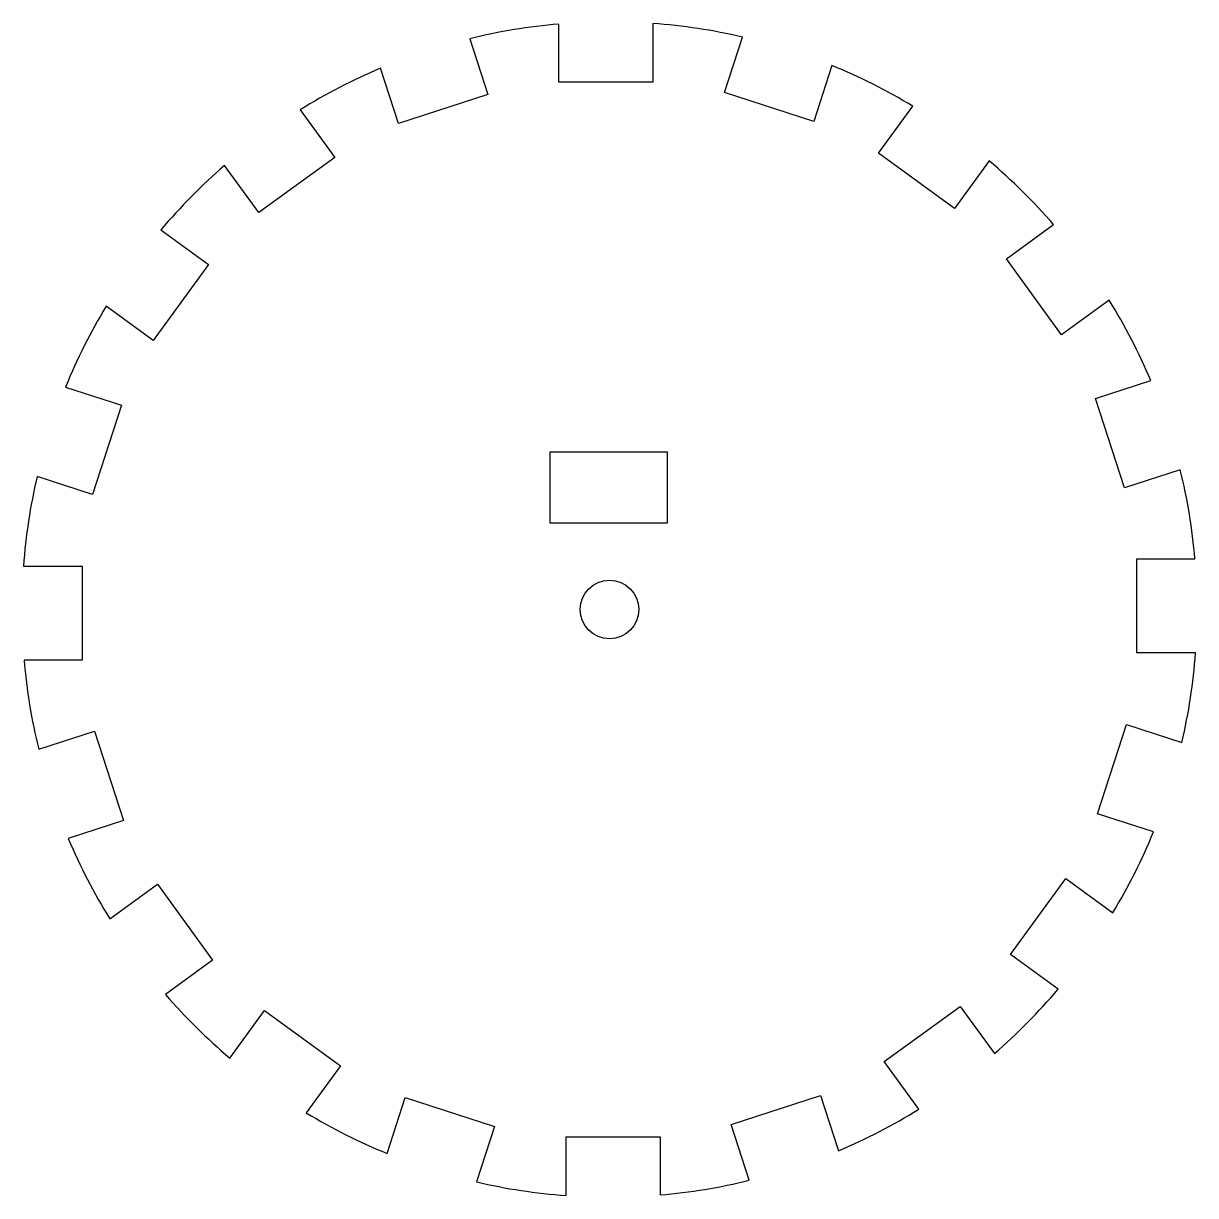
# Model space of a CAD drawing. Header units: millimetres. Extents: x -49.9 to 49.9, y -49.9 to 49.9.
import ezdxf

# ---------------------------------------------------------------- set-up
doc = ezdxf.new("R2010")
doc.units = ezdxf.units.MM

msp = doc.modelspace()

# ---------------------------------------------------------------- linework, layer by layer
at = {"color": 7, "linetype": 'Continuous', "lineweight": 25}
for p, q in [((-4.301, 44.863), (-4.301, 49.815)), ((3.699, 49.863), (3.699, 44.863)), ((-11.89, 48.566), (-10.345, 43.81)), ((9.773, 43.996), (11.303, 48.706)), ((-17.954, 41.338), (-19.484, 46.048)), ((18.927, 46.279), (17.382, 41.524)), ((3.699, 44.863), (-4.301, 44.863)), ((17.382, 41.524), (9.773, 43.996)), ((-10.345, 43.81), (-17.954, 41.338)), ((-26.316, 42.514), (-23.377, 38.469)), ((22.89, 38.823), (25.801, 42.829)), ((-23.377, 38.469), (-29.849, 33.767)), ((29.362, 34.121), (22.89, 38.823)), ((32.301, 38.166), (29.362, 34.121)), ((-29.849, 33.767), (-32.76, 37.773)), ((-38.166, 32.301), (-34.121, 29.362)), ((33.767, 29.849), (37.773, 32.76)), ((-34.121, 29.362), (-38.823, 22.89)), ((38.469, 23.377), (33.767, 29.849)), ((42.514, 26.316), (38.469, 23.377)), ((-38.823, 22.89), (-42.829, 25.801)), ((41.338, 17.954), (46.048, 19.484)), ((-46.279, 18.927), (-41.524, 17.382)), ((43.81, 10.345), (41.338, 17.954)), ((-41.524, 17.382), (-43.996, 9.773)), ((4.93, 13.382), (-5.07, 13.382)), ((-5.07, 13.382), (-5.07, 7.382)), ((4.93, 7.382), (4.93, 13.382)), ((-43.996, 9.773), (-48.706, 11.303)), ((48.566, 11.89), (43.81, 10.345)), ((-5.07, 7.382), (4.93, 7.382)), ((44.863, 4.301), (49.815, 4.301)), ((44.863, -3.699), (44.863, 4.301)), ((-49.863, 3.699), (-44.863, 3.699)), ((-44.863, 3.699), (-44.863, -4.301)), ((49.863, -3.699), (44.863, -3.699)), ((-44.863, -4.301), (-49.815, -4.301)), ((41.524, -17.382), (43.996, -9.773)), ((43.996, -9.773), (48.706, -11.303)), ((-48.566, -11.89), (-43.81, -10.345)), ((-43.81, -10.345), (-41.338, -17.954)), ((46.279, -18.927), (41.524, -17.382)), ((-41.338, -17.954), (-46.048, -19.484)), ((34.121, -29.362), (38.823, -22.89)), ((38.823, -22.89), (42.829, -25.801)), ((-42.514, -26.316), (-38.469, -23.377)), ((-38.469, -23.377), (-33.767, -29.849)), ((-33.767, -29.849), (-37.773, -32.76)), ((38.166, -32.301), (34.121, -29.362)), ((23.377, -38.469), (29.849, -33.767)), ((29.849, -33.767), (32.76, -37.773)), ((-32.301, -38.166), (-29.362, -34.121)), ((-29.362, -34.121), (-22.89, -38.823)), ((-22.89, -38.823), (-25.801, -42.829)), ((26.316, -42.514), (23.377, -38.469)), ((-18.927, -46.279), (-17.382, -41.524)), ((-17.382, -41.524), (-9.773, -43.996)), ((10.345, -43.81), (17.954, -41.338)), ((17.954, -41.338), (19.484, -46.048)), ((11.89, -48.566), (10.345, -43.81)), ((-9.773, -43.996), (-11.303, -48.706)), ((-3.699, -44.863), (4.301, -44.863)), ((-3.699, -49.863), (-3.699, -44.863)), ((4.301, -44.863), (4.301, -49.815))]:
    msp.add_line(p, q, dxfattribs=at)
msp.add_circle((0, 0), 2.5, dxfattribs=at)
for start, end in [(76.93453, 85.75723), (94.93453, 103.75723), (112.93453, 121.75723), (58.93453, 67.75723), (40.93453, 49.75723), (130.93453, 139.75723), (22.93453, 31.75723), (148.93453, 157.75723), (166.93453, 175.75723), (4.93453, 13.75723), (346.93453, 355.75723), (184.93453, 193.75723), (328.93453, 337.75723), (202.93453, 211.75723), (220.93453, 229.75723), (310.93453, 319.75723), (238.93453, 247.75723), (292.93453, 301.75723), (256.93453, 265.75723), (274.93453, 283.75723)]:
    msp.add_arc((0, 0), 50, start, end, dxfattribs=at)

doc.saveas('drawing.dxf')
